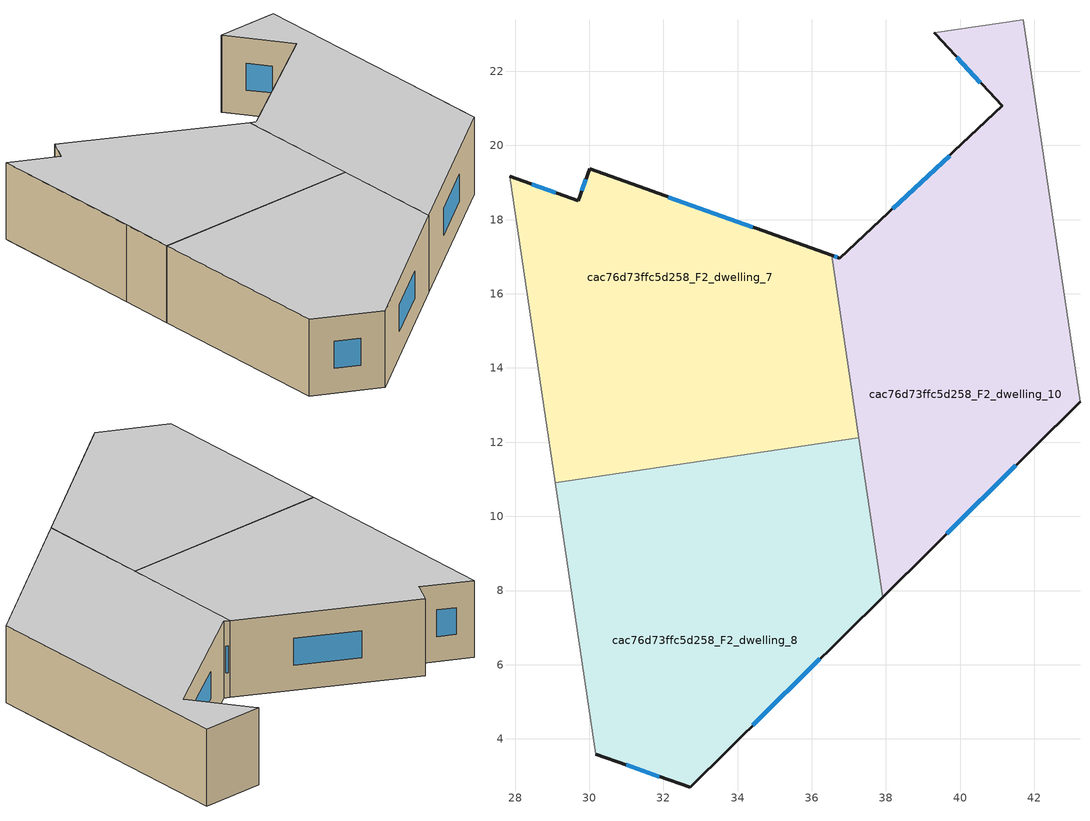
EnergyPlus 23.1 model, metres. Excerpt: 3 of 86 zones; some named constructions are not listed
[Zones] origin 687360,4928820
cac76d73ffc5d258_F2_dwelling_10
 floor to cac76d73ffc5d258_F1_dwelling_4 (EU_floor_Construction): 41.7,23.39 42.15,20.36 41.84,20.32 39.32,23.01 39.3,23.03 z6
 floor to cac76d73ffc5d258_F1_dwelling_3 (EU_floor_Construction): 42.15,20.36 42.53,17.81 36.76,16.96 41.14,21.06 41.84,20.32 z6
 floor to cac76d73ffc5d258_F1_dwelling_2 (EU_floor_Construction): 42.53,17.81 42.85,15.62 36.88,14.73 36.54,17.03 36.76,16.96 z6
 floor adiabatic (EU_floor_Construction): 42.85,15.62 43.23,13.09 37.91,7.83 36.88,14.73 z6
 wall outside (EU_wall_Construction): 39.3,23.03 39.32,23.01 41.14,21.07 36.76,16.96 36.54,17.04 / 37.91,7.83 43.23,13.09 z6:9
 wall to cac76d73ffc5d258_F2_dwelling_12 (EU_wall_Construction): 43.23,13.09 41.7,23.39 39.3,23.03 z6:9
 wall to cac76d73ffc5d258_F2_dwelling_7 (EU_wall_Construction): 36.54,17.04 37.27,12.12 z6:9
 wall to cac76d73ffc5d258_F2_dwelling_8 (EU_wall_Construction): 37.27,12.12 37.91,7.83 z6:9
 window (EU_Window_Construction): 39.64,9.54 41.5,11.38 / 36.69,16.98 36.61,17.01 / 39.72,19.73 38.18,18.29 / 39.91,22.38 40.55,21.7 z6.98:8.02
 ceiling to cac76d73ffc5d258_F3_dwelling_10 (EU_floor_Construction): 43.23,13.09 41.7,23.39 39.3,23.03 39.32,23.01 41.14,21.07 36.76,16.96 36.54,17.04 37.91,7.83 z9
cac76d73ffc5d258_F2_dwelling_7
 floor to cac76d73ffc5d258_F1_dwelling_2 (EU_floor_Construction): 36.54,17.03 36.88,14.73 28.69,13.51 27.86,19.09 27.85,19.16 29.7,18.5 30.01,19.37 z6
 floor to cac76d73ffc5d258_F1_dwelling_1 (EU_floor_Construction): 36.88,14.73 37.27,12.12 29.08,10.9 28.69,13.51 z6
 wall outside (EU_wall_Construction): 36.54,17.04 30.01,19.37 29.7,18.5 27.85,19.16 z6:9
 wall to cac76d73ffc5d258_F2_dwelling_8 (EU_wall_Construction): 29.08,10.9 37.27,12.12 z6:9
 wall to cac76d73ffc5d258_F2_dwelling_5 (EU_wall_Construction): 27.85,19.16 28.77,12.98 z6:9
 wall to cac76d73ffc5d258_F2_dwelling_6 (EU_wall_Construction): 28.77,12.98 29.08,10.9 z6:9
 window (EU_Window_Construction): 29.1,18.72 28.45,18.95 / 29.91,19.09 29.8,18.78 / 34.41,17.79 32.13,18.61 z6.98:8.02
 ceiling to cac76d73ffc5d258_F3_dwelling_7 (EU_floor_Construction): 37.27,12.12 36.54,17.04 30.01,19.37 29.7,18.5 27.85,19.16 29.08,10.9 z9
cac76d73ffc5d258_F2_dwelling_8
 floor to cac76d73ffc5d258_F1_dwelling_0 (EU_floor_Construction): 37.49,10.61 37.91,7.83 32.72,2.7 30.17,3.59 29.31,9.39 z6
 floor to cac76d73ffc5d258_F1_dwelling_1 (EU_floor_Construction): 37.27,12.12 37.49,10.61 29.31,9.39 29.08,10.9 z6
 wall outside (EU_wall_Construction): 30.17,3.59 32.72,2.7 37.91,7.83 z6:9
 wall to cac76d73ffc5d258_F2_dwelling_6 (EU_wall_Construction): 29.08,10.9 30.17,3.59 z6:9
 window (EU_Window_Construction): 31,3.3 31.89,2.99 / 34.41,4.36 36.22,6.16 z6.98:8.02
 ceiling to cac76d73ffc5d258_F3_dwelling_8 (EU_floor_Construction): 37.91,7.83 37.27,12.12 29.08,10.9 30.17,3.59 32.72,2.7 z9
[SCHEDULE:FILE] Column Number=1; Rows to Skip at Top=0; Number of Hours of Data=8760; Column Separator=Comma; Interpolate to Timestep=No; Minutes per Item=60; Adjust Schedule for Daylight Savings=Yes
Name | File
EU_Step8_GainSchedule_cac76d73ffc5d258_F0_dwelling_14_f000 | ../../schedules/cac76d73ffc5d258/cac76d73ffc5d258_F0_dwelling_14_f000_gain.csv
EU_Step8_GainSchedule_cac76d73ffc5d258_F1_dwelling_0_f000 | ../../schedules/cac76d73ffc5d258/cac76d73ffc5d258_F1_dwelling_0_f000_gain.csv
EU_Step8_GainSchedule_cac76d73ffc5d258_F1_dwelling_1_f000 | ../../schedules/cac76d73ffc5d258/cac76d73ffc5d258_F1_dwelling_1_f000_gain.csv
EU_Step8_GainSchedule_cac76d73ffc5d258_F1_dwelling_2_f000 | ../../schedules/cac76d73ffc5d258/cac76d73ffc5d258_F1_dwelling_2_f000_gain.csv
EU_Step8_GainSchedule_cac76d73ffc5d258_F1_dwelling_3_f000 | ../../schedules/cac76d73ffc5d258/cac76d73ffc5d258_F1_dwelling_3_f000_gain.csv
EU_Step8_GainSchedule_cac76d73ffc5d258_F1_dwelling_4_f000 | ../../schedules/cac76d73ffc5d258/cac76d73ffc5d258_F1_dwelling_4_f000_gain.csv
EU_Step8_GainSchedule_cac76d73ffc5d258_F1_dwelling_5_f000 | ../../schedules/cac76d73ffc5d258/cac76d73ffc5d258_F1_dwelling_5_f000_gain.csv
EU_Step8_GainSchedule_cac76d73ffc5d258_F1_dwelling_6_f000 | ../../schedules/cac76d73ffc5d258/cac76d73ffc5d258_F1_dwelling_6_f000_gain.csv
EU_Step8_GainSchedule_cac76d73ffc5d258_F1_dwelling_7_f000 | ../../schedules/cac76d73ffc5d258/cac76d73ffc5d258_F1_dwelling_7_f000_gain.csv
EU_Step8_GainSchedule_cac76d73ffc5d258_F1_dwelling_8_f000 | ../../schedules/cac76d73ffc5d258/cac76d73ffc5d258_F1_dwelling_8_f000_gain.csv
EU_Step8_GainSchedule_cac76d73ffc5d258_F1_dwelling_9_f000 | ../../schedules/cac76d73ffc5d258/cac76d73ffc5d258_F1_dwelling_9_f000_gain.csv
EU_Step8_GainSchedule_cac76d73ffc5d258_F1_dwelling_10_f000 | ../../schedules/cac76d73ffc5d258/cac76d73ffc5d258_F1_dwelling_10_f000_gain.csv
EU_Step8_GainSchedule_cac76d73ffc5d258_F1_dwelling_11_f000 | ../../schedules/cac76d73ffc5d258/cac76d73ffc5d258_F1_dwelling_11_f000_gain.csv
EU_Step8_GainSchedule_cac76d73ffc5d258_F1_dwelling_12_f000 | ../../schedules/cac76d73ffc5d258/cac76d73ffc5d258_F1_dwelling_12_f000_gain.csv
EU_Step8_GainSchedule_cac76d73ffc5d258_F1_dwelling_13_f000 | ../../schedules/cac76d73ffc5d258/cac76d73ffc5d258_F1_dwelling_13_f000_gain.csv
EU_Step8_GainSchedule_cac76d73ffc5d258_F1_dwelling_14_f000 | ../../schedules/cac76d73ffc5d258/cac76d73ffc5d258_F1_dwelling_14_f000_gain.csv
EU_Step8_GainSchedule_cac76d73ffc5d258_F3_dwelling_10_f000 | ../../schedules/cac76d73ffc5d258/cac76d73ffc5d258_F3_dwelling_10_f000_gain.csv
EU_Step8_GainSchedule_cac76d73ffc5d258_F3_dwelling_11_f000 | ../../schedules/cac76d73ffc5d258/cac76d73ffc5d258_F3_dwelling_11_f000_gain.csv
EU_Step8_GainSchedule_cac76d73ffc5d258_F3_dwelling_12_f000 | ../../schedules/cac76d73ffc5d258/cac76d73ffc5d258_F3_dwelling_12_f000_gain.csv
EU_Step8_GainSchedule_cac76d73ffc5d258_F3_dwelling_13_f000 | ../../schedules/cac76d73ffc5d258/cac76d73ffc5d258_F3_dwelling_13_f000_gain.csv
